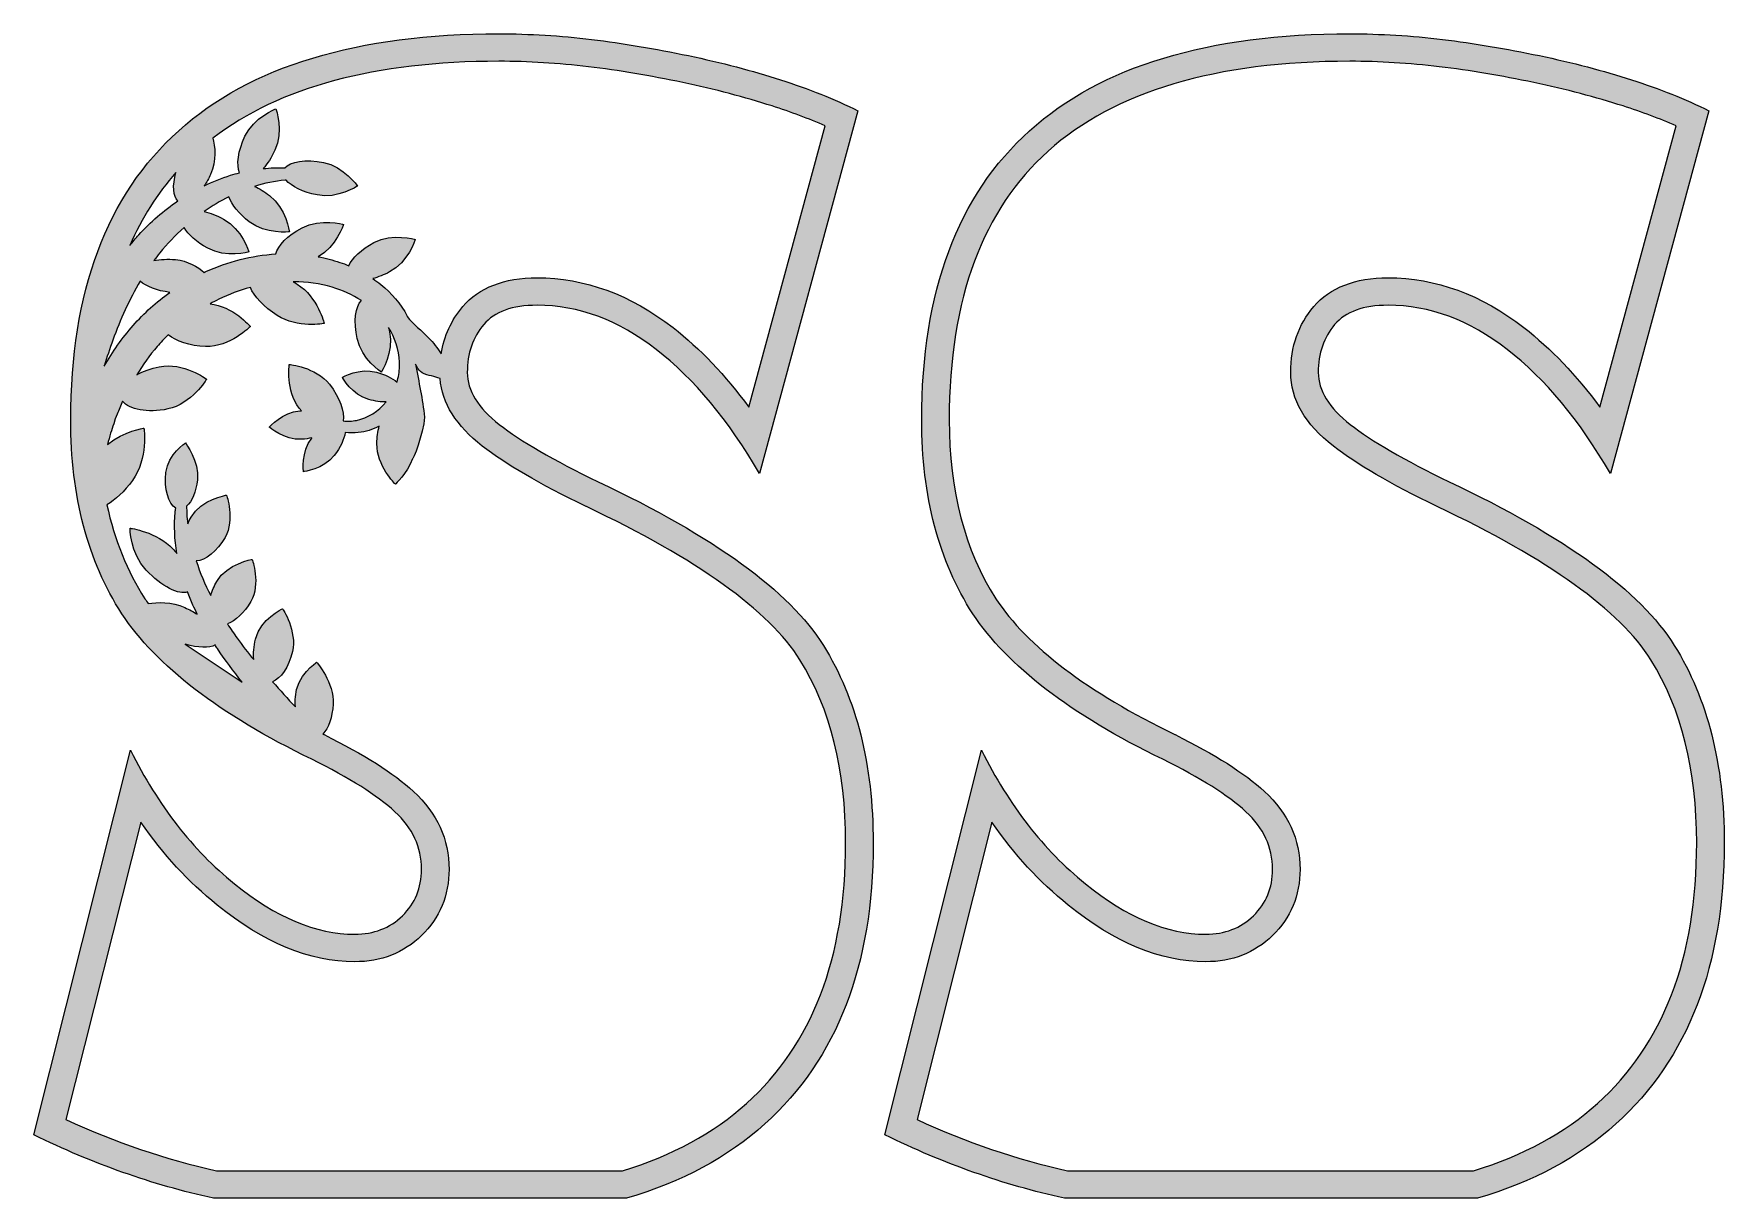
# Model space of a CAD drawing. Header units: millimetres. Extents: x 56 to 627, y -296 to -28.
# Drawn here: x 337.7 to 522, y -296 to -169 of the extents above; entities that cross this region are included whole.
import ezdxf

# ---------------------------------------------------------------- set-up
doc = ezdxf.new("R2010")
doc.units = ezdxf.units.MM
doc.header["$MEASUREMENT"] = 0
doc.layers.add('Layer 2', color=7, linetype='Continuous')
doc.layers.add('Layer 3', color=7, linetype='Continuous')

msp = doc.modelspace()

# ---------------------------------------------------------------- hatches: boundary and pattern name
at = {"layer": 'Layer 2'}
h = msp.add_hatch(color=2, dxfattribs=at)
h.dxf.hatch_style = 2
edge = h.paths.add_edge_path()
edge.add_spline(control_points=[(481.16, -169.04), (465.72, -169.04), (454.08, -172.56), (446.24, -179.61), (438.4, -186.65), (434.47, -197.17), (434.47, -211.15), (434.47, -219.49), (436.33, -226.53), (440.04, -232.29), (443.79, -237.99), (450.7, -243.29), (460.76, -248.17), (464.85, -250.19), (467.87, -252.1), (469.81, -253.88), (471.75, -255.66), (472.72, -257.76), (472.72, -260.17), (472.72, -262.2), (472.02, -263.89), (470.64, -265.23), (469.25, -266.58), (467.51, -267.25), (465.43, -267.25), (461.2, -267.25), (456.83, -265.41), (452.32, -261.74), (447.75, -258.06), (443.98, -253.21), (441, -247.18), (441, -247.18), (430.45, -289.13), (430.45, -289.13), (436.86, -292.28), (443.39, -294.58), (450.02, -296.04), (450.02, -296.04), (495.06, -296.04), (495.06, -296.04), (501.09, -294.27), (506.13, -291.57), (510.16, -287.93), (518.02, -280.83), (521.96, -270.62), (521.96, -257.29), (521.96, -248.74), (520.14, -241.56), (516.52, -235.75), (512.81, -229.82), (504.63, -223.87), (491.96, -217.9), (487.1, -215.54), (483.51, -213.45), (481.19, -211.65), (478.86, -209.84), (477.7, -207.94), (477.7, -205.97), (477.7, -203.89), (478.3, -202.15), (479.49, -200.75), (480.69, -199.35), (482.63, -198.65), (485.31, -198.65), (489.83, -198.65), (494.16, -200.25), (498.3, -203.46), (502.43, -206.67), (506.18, -211.18), (509.55, -216.99), (509.55, -216.99), (520.29, -177.43), (520.29, -177.43), (517.73, -176.17), (514.92, -175.04), (511.85, -174.06), (508.78, -173.07), (505.44, -172.19), (501.81, -171.42), (498.19, -170.66), (494.67, -170.07), (491.26, -169.66), (487.85, -169.24), (484.48, -169.04), (481.16, -169.04), (481.16, -169.04), (481.16, -169.04), (481.16, -169.04)], knot_values=[0, 0, 0, 0, 1, 1, 1, 2, 2, 2, 3, 3, 3, 4, 4, 4, 5, 5, 5, 6, 6, 6, 7, 7, 7, 8, 8, 8, 9, 9, 9, 10, 10, 10, 11, 11, 11, 12, 12, 12, 13, 13, 13, 14, 14, 14, 15, 15, 15, 16, 16, 16, 17, 17, 17, 18, 18, 18, 19, 19, 19, 20, 20, 20, 21, 21, 21, 22, 22, 22, 23, 23, 23, 24, 24, 24, 25, 25, 25, 26, 26, 26, 27, 27, 27, 28, 28, 28, 29, 29, 29, 29], degree=3, periodic=1)
edge = h.paths.add_edge_path()
edge.add_spline(control_points=[(481.16, -172.04), (484.34, -172.04), (487.62, -172.24), (490.9, -172.63), (494.21, -173.03), (497.68, -173.61), (501.19, -174.36), (504.71, -175.1), (507.98, -175.96), (510.93, -176.91), (512.98, -177.57), (514.92, -178.3), (516.73, -179.09), (516.73, -179.09), (508.41, -209.75), (508.41, -209.75), (505.84, -206.27), (503.07, -203.37), (500.13, -201.09), (495.48, -197.48), (490.49, -195.65), (485.31, -195.65), (481.72, -195.65), (479, -196.71), (477.21, -198.8), (475.55, -200.75), (474.7, -203.16), (474.7, -205.97), (474.7, -208.91), (476.27, -211.61), (479.35, -214.01), (481.86, -215.97), (485.56, -218.12), (490.65, -220.6), (490.65, -220.6), (490.67, -220.6), (490.67, -220.6), (490.67, -220.6), (490.68, -220.61), (490.68, -220.61), (502.76, -226.31), (510.6, -231.94), (513.97, -237.33), (517.28, -242.64), (518.96, -249.35), (518.96, -257.29), (518.96, -263.56), (518.03, -269.13), (516.21, -273.87), (514.42, -278.51), (511.71, -282.49), (508.15, -285.71), (504.58, -288.93), (500.03, -291.4), (494.62, -293.04), (494.62, -293.04), (450.35, -293.04), (450.35, -293.04), (444.82, -291.8), (439.32, -289.93), (433.96, -287.47), (433.96, -287.47), (442.12, -255.02), (442.12, -255.02), (444.55, -258.54), (447.32, -261.57), (450.42, -264.06), (455.47, -268.17), (460.52, -270.25), (465.43, -270.25), (468.31, -270.25), (470.77, -269.28), (472.73, -267.39), (474.68, -265.49), (475.72, -263), (475.72, -260.17), (475.72, -256.9), (474.41, -254.04), (471.84, -251.67), (469.66, -249.68), (466.47, -247.65), (462.09, -245.48), (462.09, -245.48), (462.08, -245.47), (462.08, -245.47), (462.08, -245.47), (462.07, -245.47), (462.07, -245.47), (452.55, -240.85), (445.99, -235.87), (442.55, -230.65), (439.18, -225.42), (437.47, -218.86), (437.47, -211.15), (437.47, -204.55), (438.4, -198.72), (440.23, -193.83), (442.01, -189.05), (444.71, -185.02), (448.25, -181.84), (455.49, -175.34), (466.56, -172.04), (481.16, -172.04)], knot_values=[0, 0, 0, 0, 0.352778, 0.352778, 0.352778, 0.705556, 0.705556, 0.705556, 1.058333, 1.058333, 1.058333, 1.411111, 1.411111, 1.411111, 1.763889, 1.763889, 1.763889, 2.116667, 2.116667, 2.116667, 2.469444, 2.469444, 2.469444, 2.822222, 2.822222, 2.822222, 3.175, 3.175, 3.175, 3.527778, 3.527778, 3.527778, 3.880556, 3.880556, 3.880556, 4.233333, 4.233333, 4.233333, 4.586111, 4.586111, 4.586111, 4.938889, 4.938889, 4.938889, 5.291667, 5.291667, 5.291667, 5.644444, 5.644444, 5.644444, 5.997222, 5.997222, 5.997222, 6.35, 6.35, 6.35, 6.702778, 6.702778, 6.702778, 7.055556, 7.055556, 7.055556, 7.408333, 7.408333, 7.408333, 7.761111, 7.761111, 7.761111, 8.113889, 8.113889, 8.113889, 8.466667, 8.466667, 8.466667, 8.819444, 8.819444, 8.819444, 9.172222, 9.172222, 9.172222, 9.525, 9.525, 9.525, 9.877778, 9.877778, 9.877778, 10.230556, 10.230556, 10.230556, 10.583333, 10.583333, 10.583333, 10.936111, 10.936111, 10.936111, 11.288889, 11.288889, 11.288889, 11.641667, 11.641667, 11.641667, 11.994444, 11.994444, 11.994444, 11.994444], degree=3, periodic=0)
edge.add_line((481.16, -172.04), (481.16, -172.04))
at = {"layer": 'Layer 3'}
h = msp.add_hatch(color=1, dxfattribs=at)
h.dxf.hatch_style = 2
edge = h.paths.add_edge_path()
edge.add_spline(control_points=[(423.75, -235.75), (420.04, -229.82), (411.85, -223.87), (399.19, -217.9), (394.33, -215.54), (390.74, -213.45), (388.42, -211.65), (386.09, -209.84), (384.93, -207.94), (384.93, -205.97), (384.93, -203.89), (385.53, -202.15), (386.72, -200.75), (387.91, -199.35), (389.85, -198.65), (392.54, -198.65), (397.06, -198.65), (401.39, -200.25), (405.52, -203.46), (409.66, -206.67), (413.41, -211.18), (416.78, -216.99), (416.78, -216.99), (427.52, -177.43), (427.52, -177.43), (424.96, -176.17), (422.15, -175.04), (419.08, -174.06), (416.01, -173.07), (412.66, -172.19), (409.04, -171.42), (405.42, -170.66), (401.9, -170.07), (398.49, -169.66), (395.08, -169.24), (391.71, -169.04), (388.38, -169.04), (372.95, -169.04), (361.31, -172.56), (353.47, -179.61), (345.62, -186.65), (341.7, -197.17), (341.7, -211.15), (341.7, -219.49), (343.56, -226.53), (347.27, -232.29), (351.02, -237.99), (357.92, -243.29), (367.99, -248.17), (372.08, -250.19), (375.09, -252.1), (377.03, -253.88), (378.97, -255.66), (379.94, -257.76), (379.94, -260.17), (379.94, -262.2), (379.25, -263.89), (377.87, -265.23), (376.48, -266.58), (374.74, -267.25), (372.65, -267.25), (368.43, -267.25), (364.06, -265.41), (359.54, -261.74), (354.98, -258.06), (351.21, -253.21), (348.22, -247.18), (348.22, -247.18), (337.67, -289.13), (337.67, -289.13), (344.09, -292.28), (350.62, -294.58), (357.25, -296.04), (357.25, -296.04), (402.28, -296.04), (402.28, -296.04), (408.32, -294.27), (413.36, -291.57), (417.38, -287.93), (425.25, -280.83), (429.18, -270.62), (429.18, -257.29), (429.18, -248.74), (427.37, -241.56), (423.75, -235.75)], knot_values=[0, 0, 0, 0, 1, 1, 1, 2, 2, 2, 3, 3, 3, 4, 4, 4, 5, 5, 5, 6, 6, 6, 7, 7, 7, 8, 8, 8, 9, 9, 9, 10, 10, 10, 11, 11, 11, 12, 12, 12, 13, 13, 13, 14, 14, 14, 15, 15, 15, 16, 16, 16, 17, 17, 17, 18, 18, 18, 19, 19, 19, 20, 20, 20, 21, 21, 21, 22, 22, 22, 23, 23, 23, 24, 24, 24, 25, 25, 25, 26, 26, 26, 27, 27, 27, 28, 28, 28, 28], degree=3, periodic=1)
edge = h.paths.add_edge_path()
edge.add_spline(control_points=[(354.05, -190.16), (354.49, -190.92), (355.42, -191.76), (356.63, -192.43), (358.63, -193.52), (361.12, -192.83), (361.12, -192.83), (361.12, -192.83), (360.37, -190.35), (358.37, -189.25), (357.63, -188.85), (356.9, -188.57), (356.24, -188.43), (357.1, -187.83), (358, -187.3), (358.94, -186.83), (359.24, -187.67), (360.04, -188.68), (361.16, -189.54), (362.97, -190.94), (365.54, -190.64), (365.54, -190.64), (365.54, -190.64), (365.18, -188.07), (363.37, -186.68), (362.83, -186.26), (362.28, -185.93), (361.75, -185.68), (362.83, -185.34), (363.94, -185.11), (365.07, -185), (365.11, -185), (365.14, -185), (365.17, -184.99), (365.75, -185.68), (367.02, -186.32), (368.55, -186.62), (370.79, -187.07), (372.96, -185.65), (372.96, -185.65), (372.96, -185.65), (371.5, -183.52), (369.26, -183.07), (367.33, -182.69), (365.61, -182.96), (365.04, -183.67), (365.04, -183.67), (365.04, -183.67), (365.04, -183.67), (364.25, -183.64), (363.46, -183.66), (362.67, -183.74), (363.14, -183.22), (363.59, -182.54), (363.96, -181.74), (364.93, -179.67), (364.07, -177.23), (364.07, -177.23), (364.07, -177.23), (361.65, -178.15), (360.68, -180.22), (359.94, -181.81), (359.74, -183.37), (360.1, -184.2), (359.78, -184.28), (359.45, -184.37), (359.13, -184.47), (358.14, -184.78), (357.18, -185.16), (356.25, -185.61), (356.5, -185.24), (356.74, -184.83), (356.95, -184.38), (357.64, -182.9), (357.4, -181.24), (357.2, -180.41), (364.43, -174.85), (374.9, -172.04), (388.38, -172.04), (391.57, -172.04), (394.85, -172.24), (398.13, -172.63), (401.44, -173.03), (404.9, -173.61), (408.42, -174.36), (411.93, -175.1), (415.21, -175.96), (418.16, -176.91), (420.21, -177.57), (422.15, -178.3), (423.96, -179.09), (423.96, -179.09), (415.63, -209.75), (415.63, -209.75), (413.07, -206.27), (410.3, -203.37), (407.36, -201.09), (402.71, -197.48), (397.72, -195.65), (392.54, -195.65), (388.95, -195.65), (386.22, -196.71), (384.44, -198.8), (383.19, -200.27), (382.4, -202), (382.09, -203.96), (381.69, -203.33), (381.23, -202.74), (380.71, -202.2), (379.95, -201.41), (379.07, -200.72), (378.37, -199.88), (378.38, -199.86), (378.38, -199.84), (378.39, -199.82), (377.67, -198.5), (376.69, -197.31), (375.51, -196.38), (375.23, -196.15), (374.93, -195.94), (374.63, -195.74), (375.21, -195.58), (375.83, -195.34), (376.46, -195.01), (378.47, -193.94), (379.26, -191.47), (379.26, -191.47), (379.26, -191.47), (376.78, -190.74), (374.76, -191.81), (373.39, -192.54), (372.37, -193.51), (372.01, -194.33), (371.69, -194.2), (371.37, -194.08), (371.05, -193.97), (370.28, -193.71), (369.48, -193.5), (368.68, -193.35), (370.66, -192.26), (371.43, -189.84), (371.43, -189.84), (371.43, -189.84), (368.95, -189.11), (366.93, -190.19), (365.36, -191.02), (364.25, -192.17), (364.07, -193.05), (361.42, -193.21), (358.82, -193.9), (356.43, -194.98), (356.37, -195), (356.32, -195.03), (356.26, -195.06), (355.55, -194.49), (354.44, -193.78), (353.13, -193.67), (352.26, -193.59), (351.45, -193.64), (350.77, -193.78), (350.98, -193.49), (351.19, -193.21), (351.41, -192.94), (352.21, -191.95), (353.09, -191.02), (354.05, -190.16)], knot_values=[0, 0, 0, 0, 1, 1, 1, 2, 2, 2, 3, 3, 3, 4, 4, 4, 5, 5, 5, 6, 6, 6, 7, 7, 7, 8, 8, 8, 9, 9, 9, 10, 10, 10, 11, 11, 11, 12, 12, 12, 13, 13, 13, 14, 14, 14, 15, 15, 15, 16, 16, 16, 17, 17, 17, 18, 18, 18, 19, 19, 19, 20, 20, 20, 21, 21, 21, 22, 22, 22, 23, 23, 23, 24, 24, 24, 25, 25, 25, 26, 26, 26, 27, 27, 27, 28, 28, 28, 29, 29, 29, 30, 30, 30, 31, 31, 31, 32, 32, 32, 33, 33, 33, 34, 34, 34, 35, 35, 35, 36, 36, 36, 37, 37, 37, 38, 38, 38, 39, 39, 39, 40, 40, 40, 41, 41, 41, 42, 42, 42, 43, 43, 43, 44, 44, 44, 45, 45, 45, 46, 46, 46, 47, 47, 47, 48, 48, 48, 49, 49, 49, 50, 50, 50, 51, 51, 51, 52, 52, 52, 53, 53, 53, 54, 54, 54, 55, 55, 55, 55], degree=3, periodic=1)
edge = h.paths.add_edge_path()
edge.add_spline(control_points=[(353.17, -184.16), (352.77, -185.58), (352.84, -186.8), (353.39, -187.26), (351.83, -188.31), (350.39, -189.57), (349.11, -190.97), (348.77, -191.34), (348.46, -191.73), (348.14, -192.12), (349.44, -189.14), (351.13, -186.48), (353.17, -184.16)], knot_values=[0, 0, 0, 0, 1, 1, 1, 2, 2, 2, 3, 3, 3, 4, 4, 4, 4], degree=3, periodic=1)
edge = h.paths.add_edge_path()
edge.add_spline(control_points=[(346.29, -202.44), (347.1, -200.21), (348.08, -198.03), (349.28, -196.02), (349.9, -196.6), (351.1, -197.07), (352.52, -197.24), (351.05, -198.29), (349.69, -199.5), (348.5, -200.86), (347.29, -202.23), (346.25, -203.72), (345.36, -205.3), (345.64, -204.33), (345.95, -203.38), (346.29, -202.44)], knot_values=[0, 0, 0, 0, 1, 1, 1, 2, 2, 2, 3, 3, 3, 4, 4, 4, 5, 5, 5, 5], degree=3, periodic=1)
edge = h.paths.add_edge_path()
edge.add_spline(control_points=[(354.19, -235.6), (355.6, -236.03), (356.83, -236.07), (357.43, -235.7), (357.52, -235.83), (357.6, -235.97), (357.69, -236.1), (358.53, -237.36), (359.44, -238.57), (360.4, -239.75), (360.4, -239.75), (354.19, -235.6), (354.19, -235.6)], knot_values=[0, 0, 0, 0, 1, 1, 1, 2, 2, 2, 3, 3, 3, 4, 4, 4, 4], degree=3, periodic=1)
edge = h.paths.add_edge_path()
edge.add_spline(control_points=[(415.37, -285.71), (411.8, -288.93), (407.26, -291.4), (401.85, -293.04), (401.85, -293.04), (357.58, -293.04), (357.58, -293.04), (352.05, -291.8), (346.55, -289.93), (341.18, -287.47), (341.18, -287.47), (349.35, -255.02), (349.35, -255.02), (351.77, -258.54), (354.55, -261.57), (357.65, -264.06), (362.7, -268.17), (367.74, -270.25), (372.65, -270.25), (375.54, -270.25), (378, -269.28), (379.95, -267.39), (381.91, -265.49), (382.94, -263), (382.94, -260.17), (382.94, -256.9), (381.64, -254.04), (379.06, -251.67), (376.89, -249.68), (373.7, -247.65), (369.32, -245.48), (369.32, -245.48), (369.31, -245.47), (369.31, -245.47), (369.31, -245.47), (369.29, -245.47), (369.29, -245.47), (369.26, -245.45), (369.23, -245.43), (369.2, -245.42), (369.79, -244.77), (370.22, -243.58), (370.31, -242.15), (370.45, -239.84), (368.5, -237.58), (368.5, -237.58), (368.5, -237.58), (366.33, -239.06), (366.19, -241.36), (366.17, -241.74), (366.17, -242.11), (366.2, -242.46), (365.35, -241.55), (364.51, -240.63), (363.7, -239.71), (364.59, -239.39), (365.47, -238.12), (365.87, -236.42), (366.4, -234.21), (364.8, -231.75), (364.8, -231.75), (364.8, -231.75), (362.36, -232.85), (361.84, -235.06), (361.65, -235.84), (361.6, -236.61), (361.65, -237.3), (361.02, -236.53), (360.42, -235.76), (359.85, -234.96), (359.48, -234.45), (359.13, -233.93), (358.78, -233.41), (359.65, -233.09), (360.62, -232.21), (361.33, -230.97), (362.43, -229.03), (361.48, -226.36), (361.48, -226.36), (361.48, -226.36), (358.74, -226.82), (357.63, -228.76), (357.33, -229.27), (357.11, -229.8), (356.97, -230.31), (356.33, -229.08), (355.79, -227.81), (355.38, -226.53), (356.37, -226.49), (357.64, -225.5), (358.52, -223.96), (359.63, -222.02), (358.68, -219.35), (358.68, -219.35), (358.68, -219.35), (355.93, -219.81), (354.82, -221.75), (354.68, -221.99), (354.56, -222.24), (354.45, -222.48), (354.41, -222.13), (354.37, -221.77), (354.35, -221.41), (354.34, -221.13), (354.34, -220.85), (354.33, -220.57), (354.91, -220.06), (355.37, -218.99), (355.52, -217.67), (355.75, -215.68), (354.21, -213.66), (354.21, -213.66), (354.21, -213.66), (352.3, -214.87), (352.08, -216.87), (351.87, -218.67), (352.34, -220.32), (353.14, -220.77), (353.12, -220.92), (353.1, -221.06), (353.09, -221.21), (352.95, -222.67), (353.01, -224.19), (353.27, -225.71), (353.13, -225.54), (352.99, -225.38), (352.84, -225.22), (351.07, -223.33), (348.17, -222.96), (348.17, -222.96), (348.17, -222.96), (348.16, -225.65), (349.93, -227.54), (351.59, -229.31), (353.53, -230.31), (354.43, -229.9), (354.61, -230.39), (354.81, -230.87), (355.02, -231.34), (355.17, -231.68), (355.34, -232.01), (355.5, -232.35), (355.09, -232.09), (354.64, -231.84), (354.15, -231.62), (352.67, -230.95), (351.12, -231.03), (350.15, -231.19), (350.03, -231.01), (349.9, -230.83), (349.78, -230.65), (347.85, -227.66), (346.47, -224.23), (345.64, -220.4), (346.55, -219.87), (347.55, -218.95), (348.42, -217.76), (350.17, -215.37), (349.68, -212.04), (349.68, -212.04), (349.68, -212.04), (347.47, -212.4), (345.71, -213.82), (345.82, -213.41), (345.92, -213), (346.05, -212.6), (346.15, -212.25), (346.27, -211.91), (346.39, -211.57), (346.39, -211.57), (346.56, -211.05), (346.56, -211.05), (346.56, -211.05), (346.76, -210.54), (346.76, -210.54), (346.95, -210.06), (347.15, -209.59), (347.36, -209.12), (348.07, -210.03), (350.07, -210.41), (352.28, -209.96), (354.87, -209.44), (356.51, -206.71), (356.51, -206.71), (356.51, -206.71), (353.94, -204.83), (351.35, -205.35), (350.42, -205.54), (349.58, -205.85), (348.9, -206.22), (349.56, -205.14), (350.3, -204.11), (351.12, -203.15), (351.51, -202.7), (351.91, -202.28), (352.33, -201.87), (353.15, -202.58), (354.66, -203.09), (356.4, -203.15), (359.05, -203.24), (361.27, -200.96), (361.27, -200.96), (361.27, -200.96), (359.37, -198.74), (356.89, -198.48), (357.2, -198.31), (357.51, -198.15), (357.84, -197.99), (358.94, -197.45), (360.1, -197.03), (361.28, -196.71), (361.67, -197.66), (362.74, -198.82), (364.21, -199.76), (366.44, -201.18), (369.34, -200.63), (369.34, -200.63), (369.34, -200.63), (368.63, -197.77), (366.4, -196.34), (366.25, -196.25), (366.1, -196.16), (365.95, -196.08), (365.98, -196.08), (366.01, -196.08), (366.03, -196.08), (367.44, -196.09), (368.85, -196.28), (370.19, -196.67), (371.32, -197.01), (372.4, -197.5), (373.38, -198.13), (372.74, -198.76), (372.52, -200.44), (372.92, -202.29), (373.39, -204.52), (375.55, -205.95), (375.55, -205.95), (375.55, -205.95), (376.93, -203.77), (376.46, -201.53), (376.42, -201.38), (376.39, -201.22), (376.34, -201.07), (376.43, -201.2), (376.5, -201.33), (376.58, -201.47), (377.22, -202.66), (377.58, -204.01), (377.54, -205.34), (377.52, -205.92), (377.43, -206.49), (377.27, -207.03), (376.74, -206.59), (375.96, -206.2), (375.04, -205.94), (373.2, -205.43), (371.3, -206.51), (371.3, -206.51), (371.3, -206.51), (372.37, -208.42), (374.21, -208.93), (374.88, -209.12), (375.52, -209.2), (376.09, -209.19), (375.26, -210.19), (374.11, -210.94), (372.84, -211.2), (372.36, -211.3), (371.87, -211.33), (371.39, -211.27), (371.59, -210.29), (371.04, -208.71), (369.9, -207.27), (368.39, -205.36), (365.53, -205.11), (365.53, -205.11), (365.53, -205.11), (365.11, -207.95), (366.61, -209.86), (366.69, -209.96), (366.78, -210.06), (366.86, -210.16), (366.8, -210.16), (366.74, -210.16), (366.69, -210.16), (364.78, -210.29), (363.34, -211.93), (363.34, -211.93), (363.34, -211.93), (364.98, -213.38), (366.88, -213.26), (367.28, -213.24), (367.65, -213.18), (367.99, -213.1), (367.99, -213.12), (367.98, -213.13), (367.97, -213.14), (366.8, -214.64), (367.07, -216.81), (367.07, -216.81), (367.07, -216.81), (369.24, -216.55), (370.42, -215.04), (371.1, -214.16), (371.52, -213.24), (371.62, -212.52), (372.09, -212.58), (372.58, -212.59), (373.05, -212.53), (373.85, -212.45), (374.61, -212.2), (375.32, -211.84), (375.18, -212.41), (375.09, -213.05), (375.08, -213.73), (375.03, -216.16), (377.09, -218.16), (377.09, -218.16), (377.09, -218.16), (378.34, -217.02), (378.94, -215.4), (378.99, -215.66), (380.15, -212.67), (380.27, -210.86), (380.04, -208.92), (379.67, -207), (379.27, -205.09), (379.32, -205.17), (379.37, -205.26), (379.42, -205.34), (379.58, -205.59), (379.76, -205.85), (380.01, -206.01), (380.31, -206.22), (380.68, -206.27), (381.04, -206.35), (381.35, -206.42), (381.66, -206.52), (381.96, -206.64), (382.18, -209.32), (383.73, -211.8), (386.57, -214.01), (389.09, -215.97), (392.79, -218.12), (397.88, -220.6), (397.88, -220.6), (397.9, -220.6), (397.9, -220.6), (397.9, -220.6), (397.91, -220.61), (397.91, -220.61), (409.99, -226.31), (417.82, -231.94), (421.2, -237.33), (424.51, -242.64), (426.18, -249.35), (426.18, -257.29), (426.18, -263.56), (425.26, -269.13), (423.43, -273.87), (421.65, -278.51), (418.94, -282.49), (415.37, -285.71)], knot_values=[0, 0, 0, 0, 1, 1, 1, 2, 2, 2, 3, 3, 3, 4, 4, 4, 5, 5, 5, 6, 6, 6, 7, 7, 7, 8, 8, 8, 9, 9, 9, 10, 10, 10, 11, 11, 11, 12, 12, 12, 13, 13, 13, 14, 14, 14, 15, 15, 15, 16, 16, 16, 17, 17, 17, 18, 18, 18, 19, 19, 19, 20, 20, 20, 21, 21, 21, 22, 22, 22, 23, 23, 23, 24, 24, 24, 25, 25, 25, 26, 26, 26, 27, 27, 27, 28, 28, 28, 29, 29, 29, 30, 30, 30, 31, 31, 31, 32, 32, 32, 33, 33, 33, 34, 34, 34, 35, 35, 35, 36, 36, 36, 37, 37, 37, 38, 38, 38, 39, 39, 39, 40, 40, 40, 41, 41, 41, 42, 42, 42, 43, 43, 43, 44, 44, 44, 45, 45, 45, 46, 46, 46, 47, 47, 47, 48, 48, 48, 49, 49, 49, 50, 50, 50, 51, 51, 51, 52, 52, 52, 53, 53, 53, 54, 54, 54, 55, 55, 55, 56, 56, 56, 57, 57, 57, 58, 58, 58, 59, 59, 59, 60, 60, 60, 61, 61, 61, 62, 62, 62, 63, 63, 63, 64, 64, 64, 65, 65, 65, 66, 66, 66, 67, 67, 67, 68, 68, 68, 69, 69, 69, 70, 70, 70, 71, 71, 71, 72, 72, 72, 73, 73, 73, 74, 74, 74, 75, 75, 75, 76, 76, 76, 77, 77, 77, 78, 78, 78, 79, 79, 79, 80, 80, 80, 81, 81, 81, 82, 82, 82, 83, 83, 83, 84, 84, 84, 85, 85, 85, 86, 86, 86, 87, 87, 87, 88, 88, 88, 89, 89, 89, 90, 90, 90, 91, 91, 91, 92, 92, 92, 93, 93, 93, 94, 94, 94, 95, 95, 95, 96, 96, 96, 97, 97, 97, 98, 98, 98, 99, 99, 99, 100, 100, 100, 101, 101, 101, 102, 102, 102, 103, 103, 103, 104, 104, 104, 105, 105, 105, 106, 106, 106, 107, 107, 107, 108, 108, 108, 109, 109, 109, 110, 110, 110, 111, 111, 111, 112, 112, 112, 113, 113, 113, 114, 114, 114, 115, 115, 115, 116, 116, 116, 117, 117, 117, 118, 118, 118, 119, 119, 119, 120, 120, 120, 121, 121, 121, 121], degree=3, periodic=1)

# ---------------------------------------------------------------- linework, layer by layer
at = {"layer": 'Layer 2', "lineweight": 0}
for points, knots in [([(481.16, -169.04), (465.72, -169.04), (454.08, -172.56), (446.24, -179.61), (438.4, -186.65), (434.47, -197.17), (434.47, -211.15), (434.47, -219.49), (436.33, -226.53), (440.04, -232.29), (443.79, -237.99), (450.7, -243.29), (460.76, -248.17), (464.85, -250.19), (467.87, -252.1), (469.81, -253.88), (471.75, -255.66), (472.72, -257.76), (472.72, -260.17), (472.72, -262.2), (472.02, -263.89), (470.64, -265.23), (469.25, -266.58), (467.51, -267.25), (465.43, -267.25), (461.2, -267.25), (456.83, -265.41), (452.32, -261.74), (447.75, -258.06), (443.98, -253.21), (441, -247.18), (441, -247.18), (430.45, -289.13), (430.45, -289.13), (436.86, -292.28), (443.39, -294.58), (450.02, -296.04), (450.02, -296.04), (495.06, -296.04), (495.06, -296.04), (501.09, -294.27), (506.13, -291.57), (510.16, -287.93), (518.02, -280.83), (521.96, -270.62), (521.96, -257.29), (521.96, -248.74), (520.14, -241.56), (516.52, -235.75), (512.81, -229.82), (504.63, -223.87), (491.96, -217.9), (487.1, -215.54), (483.51, -213.45), (481.19, -211.65), (478.86, -209.84), (477.7, -207.94), (477.7, -205.97), (477.7, -203.89), (478.3, -202.15), (479.49, -200.75), (480.69, -199.35), (482.63, -198.65), (485.31, -198.65), (489.83, -198.65), (494.16, -200.25), (498.3, -203.46), (502.43, -206.67), (506.18, -211.18), (509.55, -216.99), (509.55, -216.99), (520.29, -177.43), (520.29, -177.43), (517.73, -176.17), (514.92, -175.04), (511.85, -174.06), (508.78, -173.07), (505.44, -172.19), (501.81, -171.42), (498.19, -170.66), (494.67, -170.07), (491.26, -169.66), (487.85, -169.24), (484.48, -169.04), (481.16, -169.04), (481.16, -169.04), (481.16, -169.04), (481.16, -169.04)], [0, 0, 0, 0, 1, 1, 1, 2, 2, 2, 3, 3, 3, 4, 4, 4, 5, 5, 5, 6, 6, 6, 7, 7, 7, 8, 8, 8, 9, 9, 9, 10, 10, 10, 11, 11, 11, 12, 12, 12, 13, 13, 13, 14, 14, 14, 15, 15, 15, 16, 16, 16, 17, 17, 17, 18, 18, 18, 19, 19, 19, 20, 20, 20, 21, 21, 21, 22, 22, 22, 23, 23, 23, 24, 24, 24, 25, 25, 25, 26, 26, 26, 27, 27, 27, 28, 28, 28, 29, 29, 29, 29]), ([(481.16, -172.04), (484.34, -172.04), (487.62, -172.24), (490.9, -172.63), (494.21, -173.03), (497.68, -173.61), (501.19, -174.36), (504.71, -175.1), (507.98, -175.96), (510.93, -176.91), (512.98, -177.57), (514.92, -178.3), (516.73, -179.09), (516.73, -179.09), (508.41, -209.75), (508.41, -209.75), (505.84, -206.27), (503.07, -203.37), (500.13, -201.09), (495.48, -197.48), (490.49, -195.65), (485.31, -195.65), (481.72, -195.65), (479, -196.71), (477.21, -198.8), (475.55, -200.75), (474.7, -203.16), (474.7, -205.97), (474.7, -208.91), (476.27, -211.61), (479.35, -214.01), (481.86, -215.97), (485.56, -218.12), (490.65, -220.6), (490.65, -220.6), (490.67, -220.6), (490.67, -220.6), (490.67, -220.6), (490.68, -220.61), (490.68, -220.61), (502.76, -226.31), (510.6, -231.94), (513.97, -237.33), (517.28, -242.64), (518.96, -249.35), (518.96, -257.29), (518.96, -263.56), (518.03, -269.13), (516.21, -273.87), (514.42, -278.51), (511.71, -282.49), (508.15, -285.71), (504.58, -288.93), (500.03, -291.4), (494.62, -293.04), (494.62, -293.04), (450.35, -293.04), (450.35, -293.04), (444.82, -291.8), (439.32, -289.93), (433.96, -287.47), (433.96, -287.47), (442.12, -255.02), (442.12, -255.02), (444.55, -258.54), (447.32, -261.57), (450.42, -264.06), (455.47, -268.17), (460.52, -270.25), (465.43, -270.25), (468.31, -270.25), (470.77, -269.28), (472.73, -267.39), (474.68, -265.49), (475.72, -263), (475.72, -260.17), (475.72, -256.9), (474.41, -254.04), (471.84, -251.67), (469.66, -249.68), (466.47, -247.65), (462.09, -245.48), (462.09, -245.48), (462.08, -245.47), (462.08, -245.47), (462.08, -245.47), (462.07, -245.47), (462.07, -245.47), (452.55, -240.85), (445.99, -235.87), (442.55, -230.65), (439.18, -225.42), (437.47, -218.86), (437.47, -211.15), (437.47, -204.55), (438.4, -198.72), (440.23, -193.83), (442.01, -189.05), (444.71, -185.02), (448.25, -181.84), (455.49, -175.34), (466.56, -172.04), (481.16, -172.04)], [0, 0, 0, 0, 1, 1, 1, 2, 2, 2, 3, 3, 3, 4, 4, 4, 5, 5, 5, 6, 6, 6, 7, 7, 7, 8, 8, 8, 9, 9, 9, 10, 10, 10, 11, 11, 11, 12, 12, 12, 13, 13, 13, 14, 14, 14, 15, 15, 15, 16, 16, 16, 17, 17, 17, 18, 18, 18, 19, 19, 19, 20, 20, 20, 21, 21, 21, 22, 22, 22, 23, 23, 23, 24, 24, 24, 25, 25, 25, 26, 26, 26, 27, 27, 27, 28, 28, 28, 29, 29, 29, 30, 30, 30, 31, 31, 31, 32, 32, 32, 33, 33, 33, 34, 34, 34, 34])]:
    msp.add_open_spline(points, degree=3, knots=knots, dxfattribs=at)
at = {"layer": 'Layer 3', "lineweight": 0}
for points, knots in [([(423.75, -235.75), (420.04, -229.82), (411.85, -223.87), (399.19, -217.9), (394.33, -215.54), (390.74, -213.45), (388.42, -211.65), (386.09, -209.84), (384.93, -207.94), (384.93, -205.97), (384.93, -203.89), (385.53, -202.15), (386.72, -200.75), (387.91, -199.35), (389.85, -198.65), (392.54, -198.65), (397.06, -198.65), (401.39, -200.25), (405.52, -203.46), (409.66, -206.67), (413.41, -211.18), (416.78, -216.99), (416.78, -216.99), (427.52, -177.43), (427.52, -177.43), (424.96, -176.17), (422.15, -175.04), (419.08, -174.06), (416.01, -173.07), (412.66, -172.19), (409.04, -171.42), (405.42, -170.66), (401.9, -170.07), (398.49, -169.66), (395.08, -169.24), (391.71, -169.04), (388.38, -169.04), (372.95, -169.04), (361.31, -172.56), (353.47, -179.61), (345.62, -186.65), (341.7, -197.17), (341.7, -211.15), (341.7, -219.49), (343.56, -226.53), (347.27, -232.29), (351.02, -237.99), (357.92, -243.29), (367.99, -248.17), (372.08, -250.19), (375.09, -252.1), (377.03, -253.88), (378.97, -255.66), (379.94, -257.76), (379.94, -260.17), (379.94, -262.2), (379.25, -263.89), (377.87, -265.23), (376.48, -266.58), (374.74, -267.25), (372.65, -267.25), (368.43, -267.25), (364.06, -265.41), (359.54, -261.74), (354.98, -258.06), (351.21, -253.21), (348.22, -247.18), (348.22, -247.18), (337.67, -289.13), (337.67, -289.13), (344.09, -292.28), (350.62, -294.58), (357.25, -296.04), (357.25, -296.04), (402.28, -296.04), (402.28, -296.04), (408.32, -294.27), (413.36, -291.57), (417.38, -287.93), (425.25, -280.83), (429.18, -270.62), (429.18, -257.29), (429.18, -248.74), (427.37, -241.56), (423.75, -235.75)], [0, 0, 0, 0, 1, 1, 1, 2, 2, 2, 3, 3, 3, 4, 4, 4, 5, 5, 5, 6, 6, 6, 7, 7, 7, 8, 8, 8, 9, 9, 9, 10, 10, 10, 11, 11, 11, 12, 12, 12, 13, 13, 13, 14, 14, 14, 15, 15, 15, 16, 16, 16, 17, 17, 17, 18, 18, 18, 19, 19, 19, 20, 20, 20, 21, 21, 21, 22, 22, 22, 23, 23, 23, 24, 24, 24, 25, 25, 25, 26, 26, 26, 27, 27, 27, 28, 28, 28, 28]), ([(354.05, -190.16), (354.49, -190.92), (355.42, -191.76), (356.63, -192.43), (358.63, -193.52), (361.12, -192.83), (361.12, -192.83), (361.12, -192.83), (360.37, -190.35), (358.37, -189.25), (357.63, -188.85), (356.9, -188.57), (356.24, -188.43), (357.1, -187.83), (358, -187.3), (358.94, -186.83), (359.24, -187.67), (360.04, -188.68), (361.16, -189.54), (362.97, -190.94), (365.54, -190.64), (365.54, -190.64), (365.54, -190.64), (365.18, -188.07), (363.37, -186.68), (362.83, -186.26), (362.28, -185.93), (361.75, -185.68), (362.83, -185.34), (363.94, -185.11), (365.07, -185), (365.11, -185), (365.14, -185), (365.17, -184.99), (365.75, -185.68), (367.02, -186.32), (368.55, -186.62), (370.79, -187.07), (372.96, -185.65), (372.96, -185.65), (372.96, -185.65), (371.5, -183.52), (369.26, -183.07), (367.33, -182.69), (365.61, -182.96), (365.04, -183.67), (365.04, -183.67), (365.04, -183.67), (365.04, -183.67), (364.25, -183.64), (363.46, -183.66), (362.67, -183.74), (363.14, -183.22), (363.59, -182.54), (363.96, -181.74), (364.93, -179.67), (364.07, -177.23), (364.07, -177.23), (364.07, -177.23), (361.65, -178.15), (360.68, -180.22), (359.94, -181.81), (359.74, -183.37), (360.1, -184.2), (359.78, -184.28), (359.45, -184.37), (359.13, -184.47), (358.14, -184.78), (357.18, -185.16), (356.25, -185.61), (356.5, -185.24), (356.74, -184.83), (356.95, -184.38), (357.64, -182.9), (357.4, -181.24), (357.2, -180.41), (364.43, -174.85), (374.9, -172.04), (388.38, -172.04), (391.57, -172.04), (394.85, -172.24), (398.13, -172.63), (401.44, -173.03), (404.9, -173.61), (408.42, -174.36), (411.93, -175.1), (415.21, -175.96), (418.16, -176.91), (420.21, -177.57), (422.15, -178.3), (423.96, -179.09), (423.96, -179.09), (415.63, -209.75), (415.63, -209.75), (413.07, -206.27), (410.3, -203.37), (407.36, -201.09), (402.71, -197.48), (397.72, -195.65), (392.54, -195.65), (388.95, -195.65), (386.22, -196.71), (384.44, -198.8), (383.19, -200.27), (382.4, -202), (382.09, -203.96), (381.69, -203.33), (381.23, -202.74), (380.71, -202.2), (379.95, -201.41), (379.07, -200.72), (378.37, -199.88), (378.38, -199.86), (378.38, -199.84), (378.39, -199.82), (377.67, -198.5), (376.69, -197.31), (375.51, -196.38), (375.23, -196.15), (374.93, -195.94), (374.63, -195.74), (375.21, -195.58), (375.83, -195.34), (376.46, -195.01), (378.47, -193.94), (379.26, -191.47), (379.26, -191.47), (379.26, -191.47), (376.78, -190.74), (374.76, -191.81), (373.39, -192.54), (372.37, -193.51), (372.01, -194.33), (371.69, -194.2), (371.37, -194.08), (371.05, -193.97), (370.28, -193.71), (369.48, -193.5), (368.68, -193.35), (370.66, -192.26), (371.43, -189.84), (371.43, -189.84), (371.43, -189.84), (368.95, -189.11), (366.93, -190.19), (365.36, -191.02), (364.25, -192.17), (364.07, -193.05), (361.42, -193.21), (358.82, -193.9), (356.43, -194.98), (356.37, -195), (356.32, -195.03), (356.26, -195.06), (355.55, -194.49), (354.44, -193.78), (353.13, -193.67), (352.26, -193.59), (351.45, -193.64), (350.77, -193.78), (350.98, -193.49), (351.19, -193.21), (351.41, -192.94), (352.21, -191.95), (353.09, -191.02), (354.05, -190.16)], [0, 0, 0, 0, 1, 1, 1, 2, 2, 2, 3, 3, 3, 4, 4, 4, 5, 5, 5, 6, 6, 6, 7, 7, 7, 8, 8, 8, 9, 9, 9, 10, 10, 10, 11, 11, 11, 12, 12, 12, 13, 13, 13, 14, 14, 14, 15, 15, 15, 16, 16, 16, 17, 17, 17, 18, 18, 18, 19, 19, 19, 20, 20, 20, 21, 21, 21, 22, 22, 22, 23, 23, 23, 24, 24, 24, 25, 25, 25, 26, 26, 26, 27, 27, 27, 28, 28, 28, 29, 29, 29, 30, 30, 30, 31, 31, 31, 32, 32, 32, 33, 33, 33, 34, 34, 34, 35, 35, 35, 36, 36, 36, 37, 37, 37, 38, 38, 38, 39, 39, 39, 40, 40, 40, 41, 41, 41, 42, 42, 42, 43, 43, 43, 44, 44, 44, 45, 45, 45, 46, 46, 46, 47, 47, 47, 48, 48, 48, 49, 49, 49, 50, 50, 50, 51, 51, 51, 52, 52, 52, 53, 53, 53, 54, 54, 54, 55, 55, 55, 55]), ([(353.17, -184.16), (352.77, -185.58), (352.84, -186.8), (353.39, -187.26), (351.83, -188.31), (350.39, -189.57), (349.11, -190.97), (348.77, -191.34), (348.46, -191.73), (348.14, -192.12), (349.44, -189.14), (351.13, -186.48), (353.17, -184.16)], [0, 0, 0, 0, 1, 1, 1, 2, 2, 2, 3, 3, 3, 4, 4, 4, 4]), ([(415.37, -285.71), (411.8, -288.93), (407.26, -291.4), (401.85, -293.04), (401.85, -293.04), (357.58, -293.04), (357.58, -293.04), (352.05, -291.8), (346.55, -289.93), (341.18, -287.47), (341.18, -287.47), (349.35, -255.02), (349.35, -255.02), (351.77, -258.54), (354.55, -261.57), (357.65, -264.06), (362.7, -268.17), (367.74, -270.25), (372.65, -270.25), (375.54, -270.25), (378, -269.28), (379.95, -267.39), (381.91, -265.49), (382.94, -263), (382.94, -260.17), (382.94, -256.9), (381.64, -254.04), (379.06, -251.67), (376.89, -249.68), (373.7, -247.65), (369.32, -245.48), (369.32, -245.48), (369.31, -245.47), (369.31, -245.47), (369.31, -245.47), (369.29, -245.47), (369.29, -245.47), (369.26, -245.45), (369.23, -245.43), (369.2, -245.42), (369.79, -244.77), (370.22, -243.58), (370.31, -242.15), (370.45, -239.84), (368.5, -237.58), (368.5, -237.58), (368.5, -237.58), (366.33, -239.06), (366.19, -241.36), (366.17, -241.74), (366.17, -242.11), (366.2, -242.46), (365.35, -241.55), (364.51, -240.63), (363.7, -239.71), (364.59, -239.39), (365.47, -238.12), (365.87, -236.42), (366.4, -234.21), (364.8, -231.75), (364.8, -231.75), (364.8, -231.75), (362.36, -232.85), (361.84, -235.06), (361.65, -235.84), (361.6, -236.61), (361.65, -237.3), (361.02, -236.53), (360.42, -235.76), (359.85, -234.96), (359.48, -234.45), (359.13, -233.93), (358.78, -233.41), (359.65, -233.09), (360.62, -232.21), (361.33, -230.97), (362.43, -229.03), (361.48, -226.36), (361.48, -226.36), (361.48, -226.36), (358.74, -226.82), (357.63, -228.76), (357.33, -229.27), (357.11, -229.8), (356.97, -230.31), (356.33, -229.08), (355.79, -227.81), (355.38, -226.53), (356.37, -226.49), (357.64, -225.5), (358.52, -223.96), (359.63, -222.02), (358.68, -219.35), (358.68, -219.35), (358.68, -219.35), (355.93, -219.81), (354.82, -221.75), (354.68, -221.99), (354.56, -222.24), (354.45, -222.48), (354.41, -222.13), (354.37, -221.77), (354.35, -221.41), (354.34, -221.13), (354.34, -220.85), (354.33, -220.57), (354.91, -220.06), (355.37, -218.99), (355.52, -217.67), (355.75, -215.68), (354.21, -213.66), (354.21, -213.66), (354.21, -213.66), (352.3, -214.87), (352.08, -216.87), (351.87, -218.67), (352.34, -220.32), (353.14, -220.77), (353.12, -220.92), (353.1, -221.06), (353.09, -221.21), (352.95, -222.67), (353.01, -224.19), (353.27, -225.71), (353.13, -225.54), (352.99, -225.38), (352.84, -225.22), (351.07, -223.33), (348.17, -222.96), (348.17, -222.96), (348.17, -222.96), (348.16, -225.65), (349.93, -227.54), (351.59, -229.31), (353.53, -230.31), (354.43, -229.9), (354.61, -230.39), (354.81, -230.87), (355.02, -231.34), (355.17, -231.68), (355.34, -232.01), (355.5, -232.35), (355.09, -232.09), (354.64, -231.84), (354.15, -231.62), (352.67, -230.95), (351.12, -231.03), (350.15, -231.19), (350.03, -231.01), (349.9, -230.83), (349.78, -230.65), (347.85, -227.66), (346.47, -224.23), (345.64, -220.4), (346.55, -219.87), (347.55, -218.95), (348.42, -217.76), (350.17, -215.37), (349.68, -212.04), (349.68, -212.04), (349.68, -212.04), (347.47, -212.4), (345.71, -213.82), (345.82, -213.41), (345.92, -213), (346.05, -212.6), (346.15, -212.25), (346.27, -211.91), (346.39, -211.57), (346.39, -211.57), (346.56, -211.05), (346.56, -211.05), (346.56, -211.05), (346.76, -210.54), (346.76, -210.54), (346.95, -210.06), (347.15, -209.59), (347.36, -209.12), (348.07, -210.03), (350.07, -210.41), (352.28, -209.96), (354.87, -209.44), (356.51, -206.71), (356.51, -206.71), (356.51, -206.71), (353.94, -204.83), (351.35, -205.35), (350.42, -205.54), (349.58, -205.85), (348.9, -206.22), (349.56, -205.14), (350.3, -204.11), (351.12, -203.15), (351.51, -202.7), (351.91, -202.28), (352.33, -201.87), (353.15, -202.58), (354.66, -203.09), (356.4, -203.15), (359.05, -203.24), (361.27, -200.96), (361.27, -200.96), (361.27, -200.96), (359.37, -198.74), (356.89, -198.48), (357.2, -198.31), (357.51, -198.15), (357.84, -197.99), (358.94, -197.45), (360.1, -197.03), (361.28, -196.71), (361.67, -197.66), (362.74, -198.82), (364.21, -199.76), (366.44, -201.18), (369.34, -200.63), (369.34, -200.63), (369.34, -200.63), (368.63, -197.77), (366.4, -196.34), (366.25, -196.25), (366.1, -196.16), (365.95, -196.08), (365.98, -196.08), (366.01, -196.08), (366.03, -196.08), (367.44, -196.09), (368.85, -196.28), (370.19, -196.67), (371.32, -197.01), (372.4, -197.5), (373.38, -198.13), (372.74, -198.76), (372.52, -200.44), (372.92, -202.29), (373.39, -204.52), (375.55, -205.95), (375.55, -205.95), (375.55, -205.95), (376.93, -203.77), (376.46, -201.53), (376.42, -201.38), (376.39, -201.22), (376.34, -201.07), (376.43, -201.2), (376.5, -201.33), (376.58, -201.47), (377.22, -202.66), (377.58, -204.01), (377.54, -205.34), (377.52, -205.92), (377.43, -206.49), (377.27, -207.03), (376.74, -206.59), (375.96, -206.2), (375.04, -205.94), (373.2, -205.43), (371.3, -206.51), (371.3, -206.51), (371.3, -206.51), (372.37, -208.42), (374.21, -208.93), (374.88, -209.12), (375.52, -209.2), (376.09, -209.19), (375.26, -210.19), (374.11, -210.94), (372.84, -211.2), (372.36, -211.3), (371.87, -211.33), (371.39, -211.27), (371.59, -210.29), (371.04, -208.71), (369.9, -207.27), (368.39, -205.36), (365.53, -205.11), (365.53, -205.11), (365.53, -205.11), (365.11, -207.95), (366.61, -209.86), (366.69, -209.96), (366.78, -210.06), (366.86, -210.16), (366.8, -210.16), (366.74, -210.16), (366.69, -210.16), (364.78, -210.29), (363.34, -211.93), (363.34, -211.93), (363.34, -211.93), (364.98, -213.38), (366.88, -213.26), (367.28, -213.24), (367.65, -213.18), (367.99, -213.1), (367.99, -213.12), (367.98, -213.13), (367.97, -213.14), (366.8, -214.64), (367.07, -216.81), (367.07, -216.81), (367.07, -216.81), (369.24, -216.55), (370.42, -215.04), (371.1, -214.16), (371.52, -213.24), (371.62, -212.52), (372.09, -212.58), (372.58, -212.59), (373.05, -212.53), (373.85, -212.45), (374.61, -212.2), (375.32, -211.84), (375.18, -212.41), (375.09, -213.05), (375.08, -213.73), (375.03, -216.16), (377.09, -218.16), (377.09, -218.16), (377.09, -218.16), (378.34, -217.02), (378.94, -215.4), (378.99, -215.66), (380.15, -212.67), (380.27, -210.86), (380.04, -208.92), (379.67, -207), (379.27, -205.09), (379.32, -205.17), (379.37, -205.26), (379.42, -205.34), (379.58, -205.59), (379.76, -205.85), (380.01, -206.01), (380.31, -206.22), (380.68, -206.27), (381.04, -206.35), (381.35, -206.42), (381.66, -206.52), (381.96, -206.64), (382.18, -209.32), (383.73, -211.8), (386.57, -214.01), (389.09, -215.97), (392.79, -218.12), (397.88, -220.6), (397.88, -220.6), (397.9, -220.6), (397.9, -220.6), (397.9, -220.6), (397.91, -220.61), (397.91, -220.61), (409.99, -226.31), (417.82, -231.94), (421.2, -237.33), (424.51, -242.64), (426.18, -249.35), (426.18, -257.29), (426.18, -263.56), (425.26, -269.13), (423.43, -273.87), (421.65, -278.51), (418.94, -282.49), (415.37, -285.71)], [0, 0, 0, 0, 1, 1, 1, 2, 2, 2, 3, 3, 3, 4, 4, 4, 5, 5, 5, 6, 6, 6, 7, 7, 7, 8, 8, 8, 9, 9, 9, 10, 10, 10, 11, 11, 11, 12, 12, 12, 13, 13, 13, 14, 14, 14, 15, 15, 15, 16, 16, 16, 17, 17, 17, 18, 18, 18, 19, 19, 19, 20, 20, 20, 21, 21, 21, 22, 22, 22, 23, 23, 23, 24, 24, 24, 25, 25, 25, 26, 26, 26, 27, 27, 27, 28, 28, 28, 29, 29, 29, 30, 30, 30, 31, 31, 31, 32, 32, 32, 33, 33, 33, 34, 34, 34, 35, 35, 35, 36, 36, 36, 37, 37, 37, 38, 38, 38, 39, 39, 39, 40, 40, 40, 41, 41, 41, 42, 42, 42, 43, 43, 43, 44, 44, 44, 45, 45, 45, 46, 46, 46, 47, 47, 47, 48, 48, 48, 49, 49, 49, 50, 50, 50, 51, 51, 51, 52, 52, 52, 53, 53, 53, 54, 54, 54, 55, 55, 55, 56, 56, 56, 57, 57, 57, 58, 58, 58, 59, 59, 59, 60, 60, 60, 61, 61, 61, 62, 62, 62, 63, 63, 63, 64, 64, 64, 65, 65, 65, 66, 66, 66, 67, 67, 67, 68, 68, 68, 69, 69, 69, 70, 70, 70, 71, 71, 71, 72, 72, 72, 73, 73, 73, 74, 74, 74, 75, 75, 75, 76, 76, 76, 77, 77, 77, 78, 78, 78, 79, 79, 79, 80, 80, 80, 81, 81, 81, 82, 82, 82, 83, 83, 83, 84, 84, 84, 85, 85, 85, 86, 86, 86, 87, 87, 87, 88, 88, 88, 89, 89, 89, 90, 90, 90, 91, 91, 91, 92, 92, 92, 93, 93, 93, 94, 94, 94, 95, 95, 95, 96, 96, 96, 97, 97, 97, 98, 98, 98, 99, 99, 99, 100, 100, 100, 101, 101, 101, 102, 102, 102, 103, 103, 103, 104, 104, 104, 105, 105, 105, 106, 106, 106, 107, 107, 107, 108, 108, 108, 109, 109, 109, 110, 110, 110, 111, 111, 111, 112, 112, 112, 113, 113, 113, 114, 114, 114, 115, 115, 115, 116, 116, 116, 117, 117, 117, 118, 118, 118, 119, 119, 119, 120, 120, 120, 121, 121, 121, 121]), ([(346.29, -202.44), (347.1, -200.21), (348.08, -198.03), (349.28, -196.02), (349.9, -196.6), (351.1, -197.07), (352.52, -197.24), (351.05, -198.29), (349.69, -199.5), (348.5, -200.86), (347.29, -202.23), (346.25, -203.72), (345.36, -205.3), (345.64, -204.33), (345.95, -203.38), (346.29, -202.44)], [0, 0, 0, 0, 1, 1, 1, 2, 2, 2, 3, 3, 3, 4, 4, 4, 5, 5, 5, 5]), ([(354.19, -235.6), (355.6, -236.03), (356.83, -236.07), (357.43, -235.7), (357.52, -235.83), (357.6, -235.97), (357.69, -236.1), (358.53, -237.36), (359.44, -238.57), (360.4, -239.75), (360.4, -239.75), (354.19, -235.6), (354.19, -235.6)], [0, 0, 0, 0, 1, 1, 1, 2, 2, 2, 3, 3, 3, 4, 4, 4, 4])]:
    msp.add_open_spline(points, degree=3, knots=knots, dxfattribs=at)

doc.saveas('drawing.dxf')
